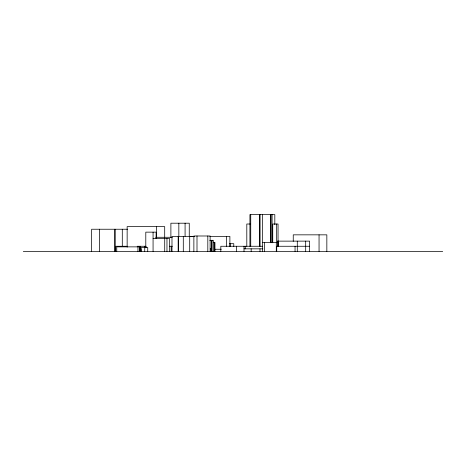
<?xml version="1.0" encoding="UTF-8"?>
<svg xmlns="http://www.w3.org/2000/svg" width="466" height="466" viewBox="0 0 466 466"><rect width="100%" height="100%" fill="white"/><g stroke="black" fill="none" stroke-linecap="round" stroke-linejoin="round"><path stroke-width="0.7" d="M250.061 224.012L246.805 224.012L246.805 246.351M127.538 229.237L91.639 229.237L91.639 251.395M190.81 236.425L194.386 236.425M209.851 236.425L229.889 236.425L229.889 246.409M194.287 236.466L171.983 236.466L171.983 251.395M155.65 237.281L172.315 237.281M153.069 238.563L169.665 238.563L169.665 251.395M209.735 240.316L213.288 240.316L213.288 251.395M213.288 242.413L214.954 242.413L214.954 251.395M262.533 242.413L277.346 242.413M229.488 243.695L233.775 243.695L233.775 246.497M127.206 246.264L115.725 246.264L115.725 251.395M137.196 246.264L146.021 246.264L146.021 247.545M169.478 246.264L172.373 246.264M262.527 246.264L220.82 246.264L220.82 251.395M309.616 246.264L276.728 246.264L276.728 251.395M210.23 248.832L211.675 248.832M244.003 248.832L262.888 248.832M214.43 249.258L221.303 249.258M139.34 250.026L141.513 250.026M23.3 251.395L442.7 251.395M326.841 251.395L326.841 234.841L293.248 234.841L293.248 241.318M319.053 234.841L319.053 251.395M309.616 251.395L309.616 241.132L277.322 241.132L277.322 246.607M305.684 241.132L305.684 251.395M297.291 241.132L297.291 251.395M295.054 246.264L295.054 251.395M278.418 241.132L278.418 246.607M278.132 241.132L278.132 246.607M278.045 241.312L278.045 224.012L272.738 224.012L272.738 242.751M276.67 224.012L276.67 242.751M276.291 242.413L276.291 251.395M274.818 224.705L274.818 214.605L249.922 214.605L249.922 246.345M272.097 214.605L272.097 242.739M270.95 214.605L270.95 242.739M270.752 214.605L270.752 242.739M264.42 242.413L264.42 251.395M262.533 214.605L262.533 251.395M260.086 214.605L260.086 246.345M259.993 248.832L259.993 251.395M259.62 214.605L259.62 246.345M259.358 214.605L259.358 246.345M251.157 248.832L251.157 251.395M250.737 214.605L250.737 246.345M245.262 246.264L245.262 248.832M244.003 246.264L244.003 251.395M236.635 246.264L236.635 251.395M230.146 243.695L230.146 246.497M226.598 236.425L226.598 246.409M214.278 242.413L214.278 251.395M212.013 240.316L212.013 251.395M211.675 240.316L211.675 251.395M210.894 248.832L210.894 251.395M210.125 251.395L210.125 235.994L193.873 235.994L193.873 251.395M207.813 235.994L207.813 251.395M197.001 235.994L197.001 251.395M189.709 236.466L189.709 251.395M189.26 236.215L189.26 223.202L170.888 223.202L170.888 237.66M185.084 223.202L185.084 236.215M183.295 236.466L183.295 251.395M178.839 223.202L178.839 236.215M178.327 236.466L178.327 251.395M178.181 236.466L178.181 251.395M171.179 246.264L171.179 251.395M166.962 238.563L166.962 251.395M164.696 237.241L164.696 226.622L127.148 226.622L127.148 247.149M164.714 238.563L164.714 251.395M156.605 226.622L156.605 237.241M156.122 238.563L156.122 232.144L145.794 232.144L145.794 247.83M153.069 232.144L153.069 251.395M147.734 251.395L147.734 247.545L141.192 247.545L141.192 251.395M145.421 246.264L145.439 247.545M144.74 247.545L144.74 251.395M144.355 246.264L144.355 247.545M140.487 246.264L140.487 251.395M139.852 246.264L139.852 251.395M139.753 251.395L139.753 246.864L116.756 246.864L116.756 251.395M137.953 246.864L137.953 251.395M122.29 229.237L122.29 246.392M114.997 229.237L114.997 251.395M114.886 229.237L114.886 251.395M99.363 229.237L99.369 251.395"/></g></svg>
